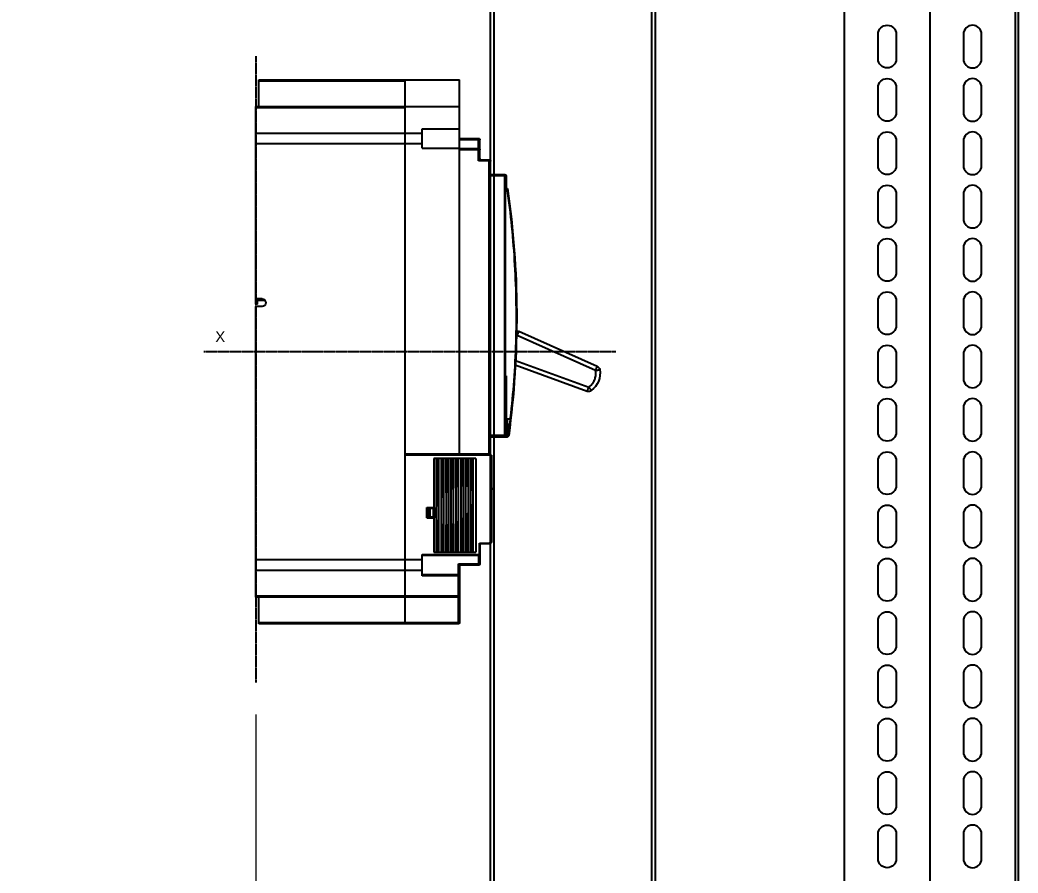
# Model space of a CAD drawing. Header units: millimetres. Extents: x 0 to 6126, y 0 to 4331.
# Drawn here: x 5657.8 to 6125.6, y 2986.6 to 3386.6 of the extents above; entities that cross this region are included whole.
import ezdxf
from ezdxf.enums import TextEntityAlignment as Align

# ---------------------------------------------------------------- set-up
doc = ezdxf.new("R2010")
doc.units = ezdxf.units.MM
doc.linetypes.add('AXES2', pattern=[1.125, 0.75, -0.125, 0.125, -0.125])
doc.layers.add('AXE', color=80, linetype='AXES2')
doc.styles.add('Tahoma (Input Text)', font='tahoma.ttf')
doc.dimstyles.new('CNC', dxfattribs={"dimtxt": 50, "dimasz": 5, "dimexe": 5, "dimexo": 15, "dimgap": 10, "dimtad": 1, "dimdec": 0, "dimtxsty": 'Standard', "dimblk": 'OPEN30', "dimcen": 10, "dimclrd": 5, "dimclre": 5, "dimclrt": 3, "dimazin": 3, "dimtfac": 1, "dimtdec": 0, "dimtmove": 0, "dimatfit": 3, "dimldrblk": 'ARCHTICK', "dimlwd": 9, "dimlwe": 9})

# ---------------------------------------------------------------- blocks, each defined once
blk = doc.blocks.new('khungtenAsean2')
at = {"color": 7}
blk.add_lwpolyline([(0, 0), (2970, 0), (2970, -2100), (0, -2100)], close=True, dxfattribs=at)
at = {"color": 1, "style": 'Tahoma (Input Text)', "flags": 8}
for tag, p in [('#01', (137.05, -2021.28)), ('#03', (506.57, -2019.3)), ('#05', (1106.63, -2021.28)), ('#07', (1834.68, -2021.28)), ('#09', (2146.72, -2021.28)), ('#02', (98.46, -2081.28)), ('#04', (486.11, -2081.28)), ('#06', (1065.33, -2081.28)), ('#08', (1817.45, -2081.28)), ('#10', (2146.72, -2081.28))]:
    blk.add_attdef(tag, p, '', height=25, dxfattribs=at)
blk.add_attdef('#11', text='', height=25, dxfattribs=at).set_placement((2914.99, -2067.35), align=Align.CENTER)
blk = doc.blocks.new('12342')
for p, q in [((34051.46, -100529.76), (34051.46, -100354.26)), ((34145.46, -100354.26), (34051.46, -100354.26)), ((34076.96, -100609.26), (34076.96, -100354.26)), ((34076.96, -100354.86), (34145.46, -100354.86)), ((34145.46, -100366.76), (34145.46, -100354.26)), ((34146.96, -100366.76), (34051.46, -100366.76)), ((34076.96, -100367.36), (34146.96, -100367.36)), ((34146.96, -100459.41), (34146.96, -100366.76)), ((34068.96, -100377.26), (34051.46, -100377.26)), ((34068.96, -100386.26), (34068.96, -100377.26)), ((34146.96, -100379.21), (34068.96, -100379.21)), ((34041.96, -100391.76), (34041.96, -100382.36)), ((34041.96, -100382.36), (34051.46, -100382.36)), ((34042.56, -100387.03), (34042.56, -100381.76)), ((34051.46, -100381.76), (34042.56, -100381.76)), ((34042.54, -100389.37), (34042.54, -100387.11)), ((34042.55, -100387.03), (34051.46, -100387.03)), ((34051.46, -100386.51), (34042.56, -100386.51)), ((34068.96, -100386.26), (34051.46, -100386.26)), ((34068.96, -100384.3), (34146.96, -100384.3)), ((34036.96, -100529.16), (34036.96, -100392.28)), ((34037.54, -100529.16), (34037.54, -100392.28)), ((34037.56, -100392.27), (34037.56, -100391.76)), ((34041.96, -100391.76), (34037.56, -100391.76)), ((34037.56, -100392.27), (34042.48, -100392.27)), ((34042.54, -100392.27), (34042.54, -100389.37)), ((34147.03, -100390.98), (34147.03, -100449.26)), ((34029.66, -100399.31), (34029.66, -100405.21)), ((34029.66, -100399.31), (34036.96, -100399.31)), ((34030.26, -100521.61), (34030.26, -100398.71)), ((34036.96, -100398.71), (34030.26, -100398.71)), ((34029.96, -100405.21), (34028.97, -100405.21)), ((34029.96, -100493.01), (34029.96, -100405.21)), ((34146.96, -100439.36), (34147.03, -100439.36)), ((34142.64, -100457.76), (34145.96, -100457.76)), ((34144.04, -100457.01), (34146.96, -100457.01)), ((34145.96, -100457.01), (34145.96, -100457.76)), ((34146.16, -100459.41), (34146.16, -100457.01)), ((34146.96, -100457.41), (34146.16, -100457.41)), ((34144.04, -100460.51), (34146.96, -100460.51)), ((34146.16, -100459.41), (34146.96, -100459.41)), ((34146.96, -100596.76), (34146.96, -100460.51)), ((33986.89, -100488.66), (34023.71, -100472.21)), ((34024.79, -100471.97), (34023.71, -100472.21)), ((34147.03, -100468.26), (34147.03, -100531.56)), ((33987.68, -100490.5), (34024.46, -100474.06)), ((34024.81, -100473.97), (34024.46, -100474.05)), ((34024.81, -100474.93), (34024.46, -100474.06)), ((34025.27, -100485.79), (33990.87, -100498.36)), ((34025.37, -100487.88), (33991.59, -100500.23)), ((34029.66, -100493.01), (34029.96, -100493.01)), ((34029.66, -100493.01), (34029.66, -100521.01)), ((34027.69, -100513.14), (34027.71, -100513.14)), ((34029.08, -100513.14), (34027.71, -100513.14)), ((34028.95, -100516.73), (34028.91, -100516.73)), ((34028.99, -100516.8), (34028.92, -100516.8)), ((34028.98, -100516.93), (34028.93, -100516.93)), ((34028.97, -100517.18), (34028.94, -100517.18)), ((34028.99, -100516.41), (34029.02, -100516.41)), ((34029.07, -100518.46), (34029.04, -100518.46)), ((34029.46, -100516.67), (34029.07, -100516.67)), ((34029.1, -100516.41), (34029.49, -100516.41)), ((34029.31, -100518.2), (34029.13, -100518.2)), ((34029.31, -100518.14), (34029.19, -100518.14)), ((34029.3, -100517.82), (34029.22, -100517.82)), ((34029.31, -100518.01), (34029.22, -100518.01)), ((34029.32, -100515.9), (34029.41, -100515.9)), ((34028.67, -100520.56), (34029.19, -100520.56)), ((34036.96, -100521.61), (34029.01, -100521.61)), ((34029.66, -100521.01), (34036.96, -100521.01)), ((34036.56, -100530.26), (34076.96, -100530.26)), ((34036.56, -100530.26), (34036.56, -100570.76)), ((34036.76, -100570.76), (34036.76, -100530.26)), ((34037.56, -100529.16), (34036.96, -100529.16)), ((34037.56, -100529.76), (34037.56, -100529.16)), ((34037.56, -100529.76), (34051.46, -100529.76)), ((34039.96, -100529.76), (34039.96, -100530.26)), ((34043.86, -100531.76), (34063.56, -100531.76)), ((34043.86, -100531.76), (34043.86, -100575.76)), ((34045.16, -100531.76), (34045.16, -100546.98)), ((34045.46, -100546.54), (34045.46, -100531.76)), ((34045.86, -100529.76), (34045.86, -100530.26)), ((34045.86, -100531.76), (34045.86, -100546.05)), ((34046.16, -100545.78), (34046.16, -100531.76)), ((34047.46, -100531.76), (34047.46, -100544.96)), ((34047.76, -100544.86), (34047.76, -100531.76)), ((34048.16, -100531.76), (34048.16, -100544.74)), ((34048.46, -100544.67), (34048.46, -100531.76)), ((34049.76, -100531.76), (34049.76, -100544.54)), ((34050.06, -100544.54), (34050.06, -100531.76)), ((34050.46, -100531.76), (34050.46, -100544.57)), ((34050.76, -100544.59), (34050.76, -100531.76)), ((34051.46, -100529.76), (34076.96, -100529.76)), ((34052.06, -100531.76), (34052.06, -100544.85)), ((34052.36, -100544.92), (34052.36, -100531.76)), ((34052.76, -100531.76), (34052.76, -100545.05)), ((34053.06, -100545.15), (34053.06, -100531.76)), ((34054.36, -100531.76), (34054.36, -100545.71)), ((34054.66, -100545.85), (34054.66, -100531.76)), ((34055.06, -100531.76), (34055.06, -100546.07)), ((34055.36, -100546.23), (34055.36, -100531.76)), ((34056.66, -100531.76), (34056.66, -100547.11)), ((34056.96, -100547.32), (34056.96, -100531.76)), ((34057.36, -100531.76), (34057.36, -100547.63)), ((34057.66, -100547.87), (34057.66, -100531.76)), ((34058.96, -100531.76), (34058.96, -100549.13)), ((34059.26, -100549.44), (34059.26, -100531.76)), ((34059.66, -100531.76), (34059.66, -100549.9)), ((34059.76, -100530.26), (34059.76, -100529.76)), ((34059.96, -100550.24), (34059.96, -100531.76)), ((34061.26, -100531.76), (34061.26, -100552.19)), ((34061.56, -100552.7), (34061.56, -100531.76)), ((34061.96, -100531.76), (34061.96, -100553.52)), ((34062.26, -100554.21), (34062.26, -100531.76)), ((34063.56, -100531.76), (34063.56, -100554.76)), ((34036.21, -100545.56), (34036.56, -100545.56)), ((34036.21, -100546.56), (34036.21, -100545.56)), ((34036.21, -100546.56), (34036.56, -100546.56)), ((34045.18, -100546.98), (34045.18, -100553.31)), ((34046.14, -100555.32), (34046.14, -100545.78)), ((34047.48, -100544.96), (34047.48, -100557.27)), ((34048.44, -100558.38), (34048.44, -100544.67)), ((34049.78, -100544.54), (34049.78, -100559.65)), ((34050.74, -100560.41), (34050.74, -100544.59)), ((34052.08, -100544.85), (34052.08, -100561.29)), ((34053.04, -100561.8), (34053.04, -100545.15)), ((34054.38, -100545.71), (34054.38, -100562.37)), ((34055.34, -100562.67), (34055.34, -100546.23)), ((34056.68, -100547.11), (34056.68, -100562.92)), ((34057.64, -100562.98), (34057.64, -100547.87)), ((34058.98, -100549.13), (34058.98, -100562.84)), ((34059.94, -100562.55), (34059.94, -100550.24)), ((34061.28, -100552.19), (34061.28, -100561.73)), ((34045.16, -100553.31), (34045.16, -100575.76)), ((34045.46, -100575.76), (34045.46, -100553.99)), ((34045.86, -100554.81), (34045.86, -100575.76)), ((34046.16, -100575.76), (34046.16, -100555.32)), ((34062.24, -100560.53), (34062.24, -100554.21)), ((34066.76, -100554.76), (34063.36, -100554.76)), ((34063.36, -100554.76), (34063.36, -100559.66)), ((34063.86, -100555.26), (34066.36, -100555.26)), ((34063.86, -100555.26), (34063.86, -100559.16)), ((34065.16, -100554.76), (34065.16, -100555.26)), ((34065.36, -100555.26), (34065.36, -100559.16)), ((34066.36, -100554.76), (34066.36, -100559.66)), ((34066.76, -100556.26), (34066.36, -100556.26)), ((34066.36, -100556.76), (34066.76, -100556.76)), ((34066.76, -100559.66), (34066.76, -100554.76)), ((34047.46, -100557.27), (34047.46, -100575.76)), ((34047.76, -100575.76), (34047.76, -100557.62)), ((34048.16, -100558.08), (34048.16, -100575.76)), ((34048.46, -100575.76), (34048.46, -100558.38)), ((34049.76, -100559.65), (34049.76, -100575.76)), ((34050.06, -100575.76), (34050.06, -100559.88)), ((34050.46, -100560.2), (34050.46, -100575.76)), ((34050.76, -100575.76), (34050.76, -100560.41)), ((34052.06, -100561.29), (34052.06, -100575.76)), ((34052.36, -100575.76), (34052.36, -100561.45)), ((34052.76, -100561.66), (34052.76, -100575.76)), ((34061.56, -100575.76), (34061.56, -100561.46)), ((34061.96, -100560.98), (34061.96, -100575.76)), ((34062.26, -100575.76), (34062.26, -100560.53)), ((34066.76, -100559.66), (34063.36, -100559.66)), ((34063.56, -100559.66), (34063.56, -100575.76)), ((34066.36, -100559.16), (34063.86, -100559.16)), ((34065.16, -100559.16), (34065.16, -100559.66)), ((34053.06, -100575.76), (34053.06, -100561.8)), ((34054.36, -100562.37), (34054.36, -100575.76)), ((34054.66, -100575.76), (34054.66, -100562.47)), ((34055.06, -100562.59), (34055.06, -100575.76)), ((34055.36, -100575.76), (34055.36, -100562.67)), ((34056.66, -100562.92), (34056.66, -100575.76)), ((34056.96, -100575.76), (34056.96, -100562.95)), ((34057.36, -100562.97), (34057.36, -100575.76)), ((34057.66, -100575.76), (34057.66, -100562.98)), ((34058.96, -100562.84), (34058.96, -100575.76)), ((34059.26, -100575.76), (34059.26, -100562.78)), ((34059.66, -100562.66), (34059.66, -100575.76)), ((34059.96, -100575.76), (34059.96, -100562.55)), ((34061.26, -100561.73), (34061.26, -100575.76)), ((34036.76, -100570.76), (34036.56, -100570.76)), ((34042.16, -100571.56), (34037.56, -100571.56)), ((34037.56, -100571.76), (34037.56, -100571.56)), ((34037.56, -100571.76), (34041.96, -100571.76)), ((34041.96, -100571.76), (34041.96, -100581.26)), ((34042.16, -100576.76), (34042.16, -100571.56)), ((34068.96, -100576.76), (34041.96, -100576.76)), ((34042.46, -100577.26), (34068.96, -100577.26)), ((34042.46, -100581.76), (34042.46, -100577.26)), ((34063.56, -100575.76), (34043.86, -100575.76)), ((34068.96, -100586.76), (34068.96, -100576.76)), ((34146.96, -100579.21), (34068.96, -100579.21)), ((34051.96, -100581.26), (34041.96, -100581.26)), ((34042.46, -100581.76), (34051.46, -100581.76)), ((34051.46, -100581.76), (34051.46, -100608.76)), ((34051.96, -100609.26), (34051.96, -100581.26)), ((34068.96, -100584.3), (34146.96, -100584.3)), ((34051.46, -100586.76), (34068.96, -100586.76)), ((34068.96, -100586.26), (34051.96, -100586.26)), ((34076.96, -100596.26), (34051.46, -100596.26)), ((34051.96, -100596.76), (34146.96, -100596.76)), ((34146.96, -100596.16), (34076.96, -100596.16)), ((34145.46, -100609.26), (34145.46, -100596.76)), ((34076.96, -100608.76), (34051.46, -100608.76)), ((34051.96, -100609.26), (34145.46, -100609.26)), ((34145.46, -100608.66), (34076.96, -100608.66))]:
    blk.add_line(p, q)
for centre, radius, start, end in [((34042.56, -100382.35), 0.596, 90, 180.1967), ((34042.56, -100387.1), 0.596, 90, 180.1992), ((34037.56, -100392.36), 0.6, 90, 174.3953), ((34037.56, -100392.35), 0.596, 90, 179.7855), ((34041.36, -100391.16), 0.6, 300.0006, 0.0078), ((34030.26, -100399.31), 0.6, 90, 180), ((34443.66, -100465.14), 419, 171.7767, 187.6738), ((34144.04, -100458.76), 1.75, 90, 270), ((33995.59, -100491.87), 10, 170.036, 234.1122), ((33987.71, -100490.48), 2, 114.0741, 170.036), ((33990.9, -100498.35), 2, 234.1122, 290.0741), ((34036.4, -100517.26), 7.5, 153.9974, 173.5492), ((34036.4, -100517.26), 7.5, 175.4943, 206.0026), ((34036.4, -100517.26), 7.5, 173.5492, 175.9979), ((34036.4, -100517.26), 7.46, 179.4115, 189.2602), ((34036.4, -100517.26), 7.46, 173.5126, 176.4667), ((34036.4, -100517.26), 7.42, 173.4828, 189.3029), ((34036.4, -100517.26), 7.35, 173.4157, 175.4161), ((34036.4, -100517.26), 7.32, 187.4099, 189.4289), ((34036.4, -100517.26), 7.2, 175.3223, 184.4739), ((34036.4, -100517.26), 7.2, 169.1684, 173.2805), ((34036.4, -100517.26), 7.12, 175.2667, 185.5588), ((34036.4, -100517.26), 7.12, 169.0386, 173.2006), ((34036.4, -100517.26), 7.04, 173.1277, 175.2162), ((34036.4, -100517.26), 6.96, 173.0446, 175.1585), ((34029.01, -100521.01), 0.6, 187.6738, 270), ((34030.26, -100521.01), 0.6, 180, 270), ((34037.56, -100570.76), 1, 180, 270), ((34037.56, -100570.76), 0.8, 179.9998, 270.0002), ((34042.46, -100576.76), 0.5, 180, 270), ((34042.46, -100581.26), 0.5, 180, 270), ((34051.96, -100586.76), 0.5, 90, 180), ((34051.96, -100596.26), 0.5, 180, 270), ((34051.96, -100608.76), 0.5, 180, 270)]:
    blk.add_arc(centre, radius, start, end)
for points, knots in [([(34042.32, -100387.11), (34042.25, -100387.11), (34042.12, -100387.11), (34042.07, -100387.1), (34041.95, -100387.11), (34041.96, -100387.11)], [0, 0, 0, 0, 0.1886, 0.313405, 0.3555323, 0.3555323, 0.3555323, 0.3555323]), ([(34042.54, -100387.11), (34042.54, -100387.1), (34042.54, -100387.08), (34042.54, -100387.06), (34042.54, -100387.04), (34042.55, -100387.03)], [0, 0, 0, 0, 0.02513851, 0.04935897, 0.07467613, 0.07467613, 0.07467613, 0.07467613]), ([(34036.96, -100392.33), (34036.96, -100392.34), (34036.96, -100392.36), (34036.99, -100392.36), (34037.02, -100392.36), (34037.06, -100392.36), (34037.08, -100392.36), (34037.1, -100392.36)], [0, 0, 0, 0, 0.027533, 0.0480966, 0.0868894, 0.1175039, 0.1589823, 0.1589823, 0.1589823, 0.1589823]), ([(34037.1, -100392.36), (34037.11, -100392.36), (34037.16, -100392.36), (34037.22, -100392.33), (34037.28, -100392.32), (34037.31, -100392.31)], [0, 0, 0, 0, 0.0541075, 0.1266922, 0.2164885, 0.2164885, 0.2164885, 0.2164885]), ([(34037.31, -100392.31), (34037.34, -100392.31), (34037.42, -100392.29), (34037.5, -100392.28), (34037.54, -100392.28)], [0, 0, 0, 0, 0.1068586, 0.2333853, 0.2333853, 0.2333853, 0.2333853]), ([(34041.96, -100391.76), (34041.95, -100391.76), (34042.01, -100391.8), (34042.03, -100391.84), (34042.07, -100391.87), (34042.09, -100391.89)], [0, 0, 0, 0, 0.043957, 0.102642, 0.1906913, 0.1906913, 0.1906913, 0.1906913]), ([(34042.09, -100391.89), (34042.12, -100391.92), (34042.17, -100391.98), (34042.26, -100392.06), (34042.34, -100392.14), (34042.41, -100392.21), (34042.46, -100392.25), (34042.48, -100392.27)], [0, 0, 0, 0, 0.1119273, 0.2309691, 0.3469686, 0.4532435, 0.5436203, 0.5436203, 0.5436203, 0.5436203]), ([(34042.48, -100392.27), (34042.49, -100392.27), (34042.5, -100392.27), (34042.52, -100392.27), (34042.53, -100392.27), (34042.54, -100392.27)], [0, 0, 0, 0, 0.01881824, 0.03768448, 0.05666602, 0.05666602, 0.05666602, 0.05666602]), ([(34029.26, -100405.24), (34028.4, -100411.17), (34026.94, -100423.1), (34025.52, -100441.1), (34024.87, -100459.18), (34025.01, -100477.26), (34025.91, -100495.13), (34027.01, -100506.95), (34027.67, -100512.76)], [0, 0, 0, 0, 17.967202, 36.05102, 54.147182, 72.235105, 90.256458, 107.818102, 107.818102, 107.818102, 107.818102]), ([(34023.76, -100472.25), (34023.78, -100472.29), (34023.84, -100472.4), (34023.93, -100472.62), (34024.05, -100472.9), (34024.18, -100473.25), (34024.32, -100473.64), (34024.41, -100473.91), (34024.46, -100474.05)], [0, 0, 0, 0, 0.150057, 0.385549, 0.699805, 1.072385, 1.491602, 1.933125, 1.933125, 1.933125, 1.933125]), ([(34024.46, -100474.05), (34024.46, -100474.05), (34024.46, -100474.05), (34024.46, -100474.06), (34024.46, -100474.06)], [0, 0, 0, 0, 0.0100938, 0.01511415, 0.01511415, 0.01511415, 0.01511415]), ([(33987.68, -100490.5), (33987.53, -100490.47), (33987.25, -100490.42), (33986.85, -100490.35), (33986.49, -100490.28), (33986.19, -100490.22), (33985.96, -100490.19), (33985.84, -100490.15), (33985.79, -100490.15)], [0, 0, 0, 0, 0.440235, 0.857353, 1.230836, 1.542251, 1.776306, 1.921434, 1.921434, 1.921434, 1.921434]), ([(33987.68, -100490.5), (33987.61, -100490.34), (33987.47, -100490.03), (33987.28, -100489.6), (33987.13, -100489.24), (33986.98, -100488.93), (33986.96, -100488.78), (33986.87, -100488.67), (33986.89, -100488.66)], [0, 0, 0, 0, 0.517402, 0.999499, 1.413477, 1.731169, 1.930996, 1.999688, 1.999688, 1.999688, 1.999688]), ([(33990.87, -100498.36), (33990.6, -100498.17), (33990.09, -100497.75), (33989.4, -100497.02), (33988.81, -100496.22), (33988.33, -100495.35), (33987.95, -100494.43), (33987.69, -100493.46), (33987.56, -100492.48), (33987.55, -100491.48), (33987.62, -100490.82), (33987.68, -100490.5)], [0, 0, 0, 0, 0.99354, 1.987045, 2.980497, 3.973832, 4.967131, 5.960455, 6.953883, 7.947441, 8.940984, 8.940984, 8.940984, 8.940984]), ([(33990.87, -100498.36), (33990.78, -100498.48), (33990.61, -100498.71), (33990.38, -100499.05), (33990.16, -100499.34), (33989.99, -100499.6), (33989.84, -100499.78), (33989.79, -100499.89), (33989.75, -100499.93)], [0, 0, 0, 0, 0.440143, 0.857175, 1.230575, 1.541973, 1.776051, 1.921306, 1.921306, 1.921306, 1.921306]), ([(33991.59, -100500.23), (33991.56, -100500.23), (33991.55, -100500.09), (33991.46, -100499.97), (33991.35, -100499.65), (33991.21, -100499.28), (33991.04, -100498.84), (33990.93, -100498.52), (33990.87, -100498.36)], [0, 0, 0, 0, 0.068691, 0.268519, 0.58621, 1.000189, 1.482286, 1.999688, 1.999688, 1.999688, 1.999688]), ([(34027.69, -100513.14), (34027.7, -100513.26), (34027.74, -100513.57), (34027.81, -100514.12), (34027.9, -100514.85), (34028.02, -100515.74), (34028.15, -100516.73), (34028.28, -100517.75), (34028.42, -100518.76), (34028.55, -100519.69), (34028.63, -100520.28), (34028.67, -100520.56)], [0, 0, 0, 0, 0.361703, 0.924949, 1.666912, 2.5819, 3.609183, 4.655781, 5.678936, 6.650561, 7.480917, 7.480917, 7.480917, 7.480917]), ([(34029.66, -100513.71), (34029.66, -100513.63), (34029.63, -100513.49), (34029.5, -100513.3), (34029.31, -100513.17), (34029.16, -100513.14), (34029.08, -100513.14)], [0, 0, 0, 0, 0.2198707, 0.4427764, 0.6680273, 0.8913605, 0.8913605, 0.8913605, 0.8913605]), ([(34029.12, -100513.48), (34029.12, -100513.54), (34029.13, -100513.68), (34029.13, -100513.9), (34029.13, -100514.15), (34029.14, -100514.41), (34029.14, -100514.69), (34029.14, -100514.99), (34029.15, -100515.22), (34029.15, -100515.34), (34029.15, -100515.36)], [0, 0, 0, 0, 0.19681, 0.41756, 0.660775, 0.924829, 1.20796, 1.508274, 1.823764, 1.876959, 1.876959, 1.876959, 1.876959]), ([(34028.92, -100516.8), (34028.92, -100516.79), (34028.92, -100516.78), (34028.91, -100516.76), (34028.91, -100516.74), (34028.91, -100516.73)], [0, 0, 0, 0, 0.02162466, 0.04303482, 0.06434021, 0.06434021, 0.06434021, 0.06434021]), ([(34028.93, -100516.93), (34028.93, -100516.91), (34028.93, -100516.88), (34028.92, -100516.84), (34028.92, -100516.81), (34028.92, -100516.8)], [0, 0, 0, 0, 0.0428534, 0.0855054, 0.1279674, 0.1279674, 0.1279674, 0.1279674]), ([(34028.94, -100517.18), (34028.94, -100517.15), (34028.93, -100517.1), (34028.93, -100517.01), (34028.93, -100516.95), (34028.93, -100516.93)], [0, 0, 0, 0, 0.0850677, 0.1702322, 0.2554868, 0.2554868, 0.2554868, 0.2554868]), ([(34028.94, -100516.41), (34028.94, -100516.42), (34028.94, -100516.44), (34028.94, -100516.46), (34028.94, -100516.47), (34028.94, -100516.48)], [0, 0, 0, 0, 0.02130726, 0.04259165, 0.06390901, 0.06390901, 0.06390901, 0.06390901]), ([(34028.94, -100516.48), (34028.94, -100516.49), (34028.95, -100516.5), (34028.95, -100516.52), (34028.95, -100516.54), (34028.95, -100516.54)], [0, 0, 0, 0, 0.0213248, 0.04263176, 0.06392809, 0.06392809, 0.06392809, 0.06392809]), ([(34028.95, -100516.54), (34028.95, -100516.56), (34028.95, -100516.59), (34028.95, -100516.63), (34028.95, -100516.66), (34028.95, -100516.67)], [0, 0, 0, 0, 0.0426089, 0.0851702, 0.1276869, 0.1276869, 0.1276869, 0.1276869]), ([(34028.95, -100516.67), (34028.95, -100516.68), (34028.95, -100516.71), (34028.95, -100516.76), (34028.95, -100516.78), (34028.95, -100516.8)], [0, 0, 0, 0, 0.0426036, 0.0851582, 0.1276839, 0.1276839, 0.1276839, 0.1276839]), ([(34029.13, -100518.2), (34029.14, -100518.2), (34029.15, -100518.18), (34029.17, -100518.16), (34029.18, -100518.15), (34029.19, -100518.14)], [0, 0, 0, 0, 0.02722805, 0.05577616, 0.08571698, 0.08571698, 0.08571698, 0.08571698]), ([(34029.24, -100518.39), (34029.23, -100518.4), (34029.21, -100518.41), (34029.19, -100518.44), (34029.18, -100518.45), (34029.17, -100518.46)], [0, 0, 0, 0, 0.03334489, 0.06480067, 0.09447753, 0.09447753, 0.09447753, 0.09447753]), ([(34029.18, -100519.27), (34029.18, -100519.33), (34029.18, -100519.49), (34029.19, -100519.75), (34029.19, -100520.03), (34029.19, -100520.3), (34029.19, -100520.47), (34029.19, -100520.56)], [0, 0, 0, 0, 0.177378, 0.481827, 0.769599, 1.038781, 1.287566, 1.287566, 1.287566, 1.287566]), ([(34029.19, -100518.14), (34029.19, -100518.12), (34029.2, -100518.1), (34029.21, -100518.05), (34029.21, -100518.02), (34029.22, -100518.01)], [0, 0, 0, 0, 0.0434492, 0.087143, 0.131088, 0.131088, 0.131088, 0.131088]), ([(34029.22, -100518.01), (34029.22, -100517.99), (34029.22, -100517.95), (34029.22, -100517.88), (34029.22, -100517.84), (34029.22, -100517.82)], [0, 0, 0, 0, 0.0638223, 0.1276574, 0.1915052, 0.1915052, 0.1915052, 0.1915052]), ([(34029.27, -100518.33), (34029.27, -100518.34), (34029.26, -100518.35), (34029.25, -100518.37), (34029.24, -100518.39), (34029.24, -100518.39)], [0, 0, 0, 0, 0.02479934, 0.04921395, 0.07325415, 0.07325415, 0.07325415, 0.07325415]), ([(34029.31, -100518.2), (34029.3, -100518.22), (34029.3, -100518.24), (34029.28, -100518.29), (34029.28, -100518.32), (34029.27, -100518.33)], [0, 0, 0, 0, 0.0440459, 0.0878845, 0.1315224, 0.1315224, 0.1315224, 0.1315224]), ([(34029.31, -100517.95), (34029.31, -100517.98), (34029.31, -100518.03), (34029.31, -100518.12), (34029.31, -100518.17), (34029.31, -100518.2)], [0, 0, 0, 0, 0.0850993, 0.1702335, 0.2554035, 0.2554035, 0.2554035, 0.2554035]), ([(34028.38, -100520.82), (34028.37, -100520.78), (34028.4, -100520.68), (34028.52, -100520.59), (34028.62, -100520.56), (34028.67, -100520.56)], [0, 0, 0, 0, 0.1268219, 0.2744158, 0.4381677, 0.4381677, 0.4381677, 0.4381677]), ([(34028.41, -100521.09), (34028.41, -100521.1), (34028.49, -100521.1), (34028.53, -100521.1), (34028.56, -100521.1)], [0, 0, 0, 0, 0.0439117, 0.152473, 0.152473, 0.152473, 0.152473]), ([(34028.67, -100520.56), (34028.68, -100520.6), (34028.68, -100520.71), (34028.7, -100520.89), (34028.71, -100521.02), (34028.71, -100521.09)], [0, 0, 0, 0, 0.1401325, 0.3225573, 0.5313153, 0.5313153, 0.5313153, 0.5313153]), ([(34028.71, -100521.09), (34028.71, -100521.15), (34028.73, -100521.28), (34028.79, -100521.44), (34028.88, -100521.57), (34028.97, -100521.61), (34029.01, -100521.61)], [0, 0, 0, 0, 0.1959796, 0.3744301, 0.5233016, 0.6423015, 0.6423015, 0.6423015, 0.6423015]), ([(34029.52, -100520.45), (34029.48, -100520.49), (34029.37, -100520.54), (34029.25, -100520.56), (34029.19, -100520.56)], [0, 0, 0, 0, 0.1698568, 0.3509518, 0.3509518, 0.3509518, 0.3509518]), ([(34029.19, -100520.56), (34029.19, -100520.57), (34029.19, -100520.61), (34029.19, -100520.67), (34029.19, -100520.73), (34029.2, -100520.8), (34029.2, -100520.86), (34029.2, -100520.94), (34029.2, -100520.98), (34029.2, -100521.01)], [0, 0, 0, 0, 0.0511598, 0.1081841, 0.1702483, 0.2364539, 0.3058314, 0.3773778, 0.4500346, 0.4500346, 0.4500346, 0.4500346]), ([(34029.52, -100521.01), (34029.48, -100521), (34029.37, -100521.01), (34029.26, -100521.01), (34029.2, -100521.01)], [0, 0, 0, 0, 0.1499819, 0.3268978, 0.3268978, 0.3268978, 0.3268978]), ([(34029.21, -100521.11), (34029.23, -100521.15), (34029.27, -100521.23), (34029.36, -100521.33), (34029.48, -100521.42), (34029.58, -100521.47), (34029.63, -100521.49)], [0, 0, 0, 0, 0.119412, 0.2551873, 0.4083341, 0.580035, 0.580035, 0.580035, 0.580035]), ([(34029.66, -100521.01), (34029.66, -100521), (34029.59, -100521.02), (34029.56, -100521.01), (34029.52, -100521.01)], [0, 0, 0, 0, 0.0351994, 0.1354148, 0.1354148, 0.1354148, 0.1354148]), ([(34029.81, -100521.55), (34029.88, -100521.57), (34030.03, -100521.6), (34030.18, -100521.61), (34030.26, -100521.61)], [0, 0, 0, 0, 0.2133769, 0.4510135, 0.4510135, 0.4510135, 0.4510135]), ([(34042.16, -100571.56), (34042.13, -100571.58), (34042.09, -100571.63), (34042.02, -100571.7), (34041.98, -100571.74), (34041.96, -100571.76)], [0, 0, 0, 0, 0.1075963, 0.197327, 0.2828428, 0.2828428, 0.2828428, 0.2828428]), ([(34042.46, -100577.26), (34042.42, -100577.26), (34042.34, -100577.23), (34042.24, -100577.12), (34042.17, -100576.95), (34042.16, -100576.82), (34042.16, -100576.76)], [0, 0, 0, 0, 0.1102743, 0.2570183, 0.432644, 0.6342007, 0.6342007, 0.6342007, 0.6342007]), ([(34051.96, -100581.26), (34051.89, -100581.32), (34051.78, -100581.44), (34051.62, -100581.6), (34051.52, -100581.7), (34051.47, -100581.74), (34051.46, -100581.76)], [0, 0, 0, 0, 0.2770614, 0.5031084, 0.6527269, 0.7071068, 0.7071068, 0.7071068, 0.7071068])]:
    blk.add_open_spline(points, degree=3, knots=knots)
for points in [[(34042.54, -100387.11), (34042.46, -100387.11), (34042.39, -100387.11), (34042.32, -100387.11)], [(34036.96, -100392.3), (34036.96, -100392.31), (34036.96, -100392.32), (34036.96, -100392.33)], [(34037.54, -100392.28), (34037.54, -100392.28), (34037.55, -100392.28), (34037.56, -100392.27)], [(34029.26, -100405.21), (34029.26, -100405.22), (34029.26, -100405.23), (34029.26, -100405.24)], [(34023.71, -100472.21), (34023.73, -100472.2), (34023.75, -100472.23), (34023.76, -100472.25)], [(33985.79, -100490.15), (33985.77, -100490.15), (33985.74, -100490.15), (33985.74, -100490.14)], [(33989.75, -100499.93), (33989.74, -100499.94), (33989.71, -100499.96), (33989.73, -100499.97)], [(34027.42, -100512.94), (34027.4, -100512.89), (34027.38, -100512.84), (34027.38, -100512.79)], [(34027.52, -100513.07), (34027.48, -100513.04), (34027.45, -100512.99), (34027.42, -100512.94)], [(34027.69, -100513.14), (34027.63, -100513.14), (34027.57, -100513.11), (34027.52, -100513.07)], [(34027.67, -100512.76), (34027.68, -100512.89), (34027.7, -100513.02), (34027.71, -100513.14)], [(34029.12, -100513.31), (34029.12, -100513.36), (34029.12, -100513.42), (34029.12, -100513.48)], [(34028.56, -100521.1), (34028.61, -100521.1), (34028.66, -100521.09), (34028.71, -100521.09)], [(34029.2, -100521.01), (34029.2, -100521.04), (34029.2, -100521.08), (34029.21, -100521.11)], [(34029.59, -100520.38), (34029.57, -100520.41), (34029.55, -100520.43), (34029.52, -100520.45)], [(34029.63, -100521.49), (34029.69, -100521.51), (34029.75, -100521.53), (34029.81, -100521.55)], [(34045.18, -100546.98), (34045.26, -100546.83), (34045.36, -100546.68), (34045.46, -100546.54)], [(34045.46, -100546.54), (34045.58, -100546.37), (34045.72, -100546.2), (34045.86, -100546.05)], [(34045.86, -100546.05), (34045.95, -100545.96), (34046.04, -100545.87), (34046.14, -100545.78)], [(34047.48, -100544.96), (34047.57, -100544.93), (34047.66, -100544.89), (34047.76, -100544.86)], [(34047.76, -100544.86), (34047.89, -100544.81), (34048.03, -100544.77), (34048.16, -100544.74)], [(34048.16, -100544.74), (34048.25, -100544.71), (34048.35, -100544.69), (34048.44, -100544.67)], [(34049.78, -100544.54), (34049.87, -100544.54), (34049.97, -100544.54), (34050.06, -100544.54)], [(34050.06, -100544.54), (34050.19, -100544.55), (34050.33, -100544.55), (34050.46, -100544.57)], [(34050.46, -100544.57), (34050.55, -100544.57), (34050.65, -100544.58), (34050.74, -100544.59)], [(34052.08, -100544.85), (34052.17, -100544.87), (34052.27, -100544.9), (34052.36, -100544.92)], [(34052.36, -100544.92), (34052.49, -100544.96), (34052.63, -100545), (34052.76, -100545.05)], [(34052.76, -100545.05), (34052.85, -100545.08), (34052.95, -100545.11), (34053.04, -100545.15)], [(34054.38, -100545.71), (34054.47, -100545.76), (34054.57, -100545.8), (34054.66, -100545.85)], [(34054.66, -100545.85), (34054.79, -100545.92), (34054.93, -100545.99), (34055.06, -100546.07)], [(34055.06, -100546.07), (34055.16, -100546.12), (34055.25, -100546.17), (34055.34, -100546.23)], [(34056.68, -100547.11), (34056.77, -100547.18), (34056.87, -100547.25), (34056.96, -100547.32)], [(34056.96, -100547.32), (34057.1, -100547.42), (34057.23, -100547.53), (34057.36, -100547.63)], [(34057.36, -100547.63), (34057.46, -100547.71), (34057.55, -100547.79), (34057.64, -100547.87)], [(34058.98, -100549.13), (34059.07, -100549.23), (34059.17, -100549.34), (34059.26, -100549.44)], [(34059.26, -100549.44), (34059.4, -100549.59), (34059.53, -100549.74), (34059.66, -100549.9)], [(34059.66, -100549.9), (34059.76, -100550.01), (34059.85, -100550.13), (34059.94, -100550.24)], [(34061.28, -100552.19), (34061.37, -100552.36), (34061.47, -100552.53), (34061.56, -100552.7)], [(34045.46, -100553.99), (34045.36, -100553.77), (34045.26, -100553.54), (34045.18, -100553.31)], [(34045.86, -100554.81), (34045.72, -100554.54), (34045.58, -100554.27), (34045.46, -100553.99)], [(34046.14, -100555.32), (34046.05, -100555.16), (34045.95, -100554.98), (34045.86, -100554.81)], [(34061.56, -100552.7), (34061.7, -100552.97), (34061.84, -100553.25), (34061.96, -100553.52)], [(34061.96, -100553.52), (34062.06, -100553.75), (34062.16, -100553.98), (34062.24, -100554.21)], [(34047.76, -100557.62), (34047.66, -100557.5), (34047.57, -100557.39), (34047.48, -100557.27)], [(34048.16, -100558.08), (34048.02, -100557.93), (34047.89, -100557.77), (34047.76, -100557.62)], [(34048.44, -100558.38), (34048.35, -100558.28), (34048.25, -100558.18), (34048.16, -100558.08)], [(34050.06, -100559.88), (34049.97, -100559.8), (34049.87, -100559.73), (34049.78, -100559.65)], [(34050.46, -100560.2), (34050.33, -100560.09), (34050.19, -100559.99), (34050.06, -100559.88)], [(34050.74, -100560.41), (34050.65, -100560.34), (34050.55, -100560.27), (34050.46, -100560.2)], [(34052.36, -100561.45), (34052.27, -100561.39), (34052.17, -100561.34), (34052.08, -100561.29)], [(34052.76, -100561.66), (34052.63, -100561.59), (34052.49, -100561.52), (34052.36, -100561.45)], [(34053.04, -100561.8), (34052.95, -100561.76), (34052.85, -100561.71), (34052.76, -100561.66)], [(34061.56, -100561.46), (34061.47, -100561.56), (34061.38, -100561.65), (34061.28, -100561.73)], [(34061.96, -100560.98), (34061.84, -100561.15), (34061.7, -100561.31), (34061.56, -100561.46)], [(34062.24, -100560.53), (34062.16, -100560.69), (34062.06, -100560.84), (34061.96, -100560.98)], [(34054.66, -100562.47), (34054.57, -100562.44), (34054.47, -100562.4), (34054.38, -100562.37)], [(34055.06, -100562.59), (34054.93, -100562.55), (34054.79, -100562.51), (34054.66, -100562.47)], [(34055.34, -100562.67), (34055.25, -100562.64), (34055.15, -100562.62), (34055.06, -100562.59)], [(34056.96, -100562.95), (34056.87, -100562.94), (34056.77, -100562.93), (34056.68, -100562.92)], [(34057.36, -100562.97), (34057.23, -100562.97), (34057.09, -100562.96), (34056.96, -100562.95)], [(34057.64, -100562.98), (34057.55, -100562.98), (34057.45, -100562.98), (34057.36, -100562.97)], [(34059.26, -100562.78), (34059.17, -100562.8), (34059.07, -100562.82), (34058.98, -100562.84)], [(34059.66, -100562.66), (34059.53, -100562.7), (34059.39, -100562.74), (34059.26, -100562.78)], [(34059.94, -100562.55), (34059.85, -100562.59), (34059.76, -100562.62), (34059.66, -100562.66)]]:
    blk.add_open_spline(points, degree=3)
at = {"layer": 'AXE'}
for p, q in [((34146.96, -100343.11), (34146.96, -100636.85)), ((33978.18, -100481.76), (34171.28, -100481.76))]:
    blk.add_line(p, q, dxfattribs=at)
at = {"layer": 'AXE', "insert": (34165.94, -100472.21), "char_height": 5, "width": 5, "attachment_point": 3}
blk.add_mtext('{\\fArial|b0|i0|c0|p34;X}', dxfattribs=at)
blk = doc.blocks.new('*D19')
at = {"color": 5, "lineweight": 9, "ltscale": 3, "transparency": 16777216}
for p, q in [((5768.35, 3060.94), (5768.35, 2615.72)), ((5792.05, 2918.65), (5792.05, 2615.72)), ((5763.35, 2620.72), (5666.08, 2620.72)), ((5792.05, 2620.72), (5768.35, 2620.72)), ((5797.05, 2620.72), (5802.05, 2620.72))]:
    blk.add_line(p, q, dxfattribs=at)
at = {"color": 0, "linetype": 'ByBlock', "lineweight": -2}
for p, q in [((5763.35, 2622.06), (5768.35, 2620.72)), ((5768.35, 2620.72), (5763.35, 2619.38)), ((5768.35, 2620.72), (5763.35, 2620.72)), ((5792.05, 2620.72), (5797.05, 2622.06)), ((5797.05, 2619.38), (5792.05, 2620.72)), ((5792.05, 2620.72), (5797.05, 2620.72))]:
    blk.add_line(p, q, dxfattribs=at)
at = {"layer": 'Defpoints', "color": 0, "ltscale": 3, "transparency": 16777216}
for p in [(5768.35, 3075.94), (5792.05, 2933.65), (5768.35, 2620.72)]:
    blk.add_point(p, dxfattribs=at)
at = {"color": 3, "ltscale": 3, "transparency": 16777216, "insert": (5712.22, 2655.82), "char_height": 50, "attachment_point": 5}
blk.add_mtext('24', dxfattribs=at)
blk = doc.blocks.new('_ArchTick')
at = {"color": 0, "const_width": 0.15}
blk.add_lwpolyline([(-0.5, -0.5), (0.5, 0.5)], dxfattribs=at)
blk = doc.blocks.new('_Open30')
at = {"color": 0, "linetype": 'ByBlock', "lineweight": -2}
for p, q in [((-1, 0.268), (0, 0)), ((0, 0), (-1, -0.268)), ((0, 0), (-1, 0))]:
    blk.add_line(p, q, dxfattribs=at)

msp = doc.modelspace()

# ---------------------------------------------------------------- linework, layer by layer
at = {"color": 7}
msp.add_line((6084.29, 3864.56), (6084.29, 2533.36), dxfattribs=at)
for points in [[(5933.05, 2513.96), (5933.05, 2501.96), (5954.05, 2501.96), (5954.05, 3958.46), (5933.05, 3958.46), (5933.05, 3946.46), (5931.55, 3946.46), (5931.55, 3959.96), (5955.55, 3959.96), (5955.55, 2500.46), (5931.55, 2500.46), (5931.55, 2513.96)], [(6044.29, 3864.56), (6124.29, 3864.56), (6124.29, 2533.36), (6044.29, 2533.36)]]:
    msp.add_lwpolyline(points, close=True, dxfattribs=at)
at = {"color": 6, "ltscale": 0.5}
msp.add_lwpolyline([(5860.85, 3892.46), (5860.85, 3903.96), (5879.85, 3903.96), (5879.85, 2557.96), (5860.85, 2557.96), (5860.85, 2569.46), (5862.35, 2569.46), (5862.35, 2559.46), (5878.35, 2559.46), (5878.35, 3902.46), (5862.35, 3902.46), (5862.35, 3892.46)], close=True, dxfattribs=at)
at = {"color": 2, "ltscale": 0.5}
for points in [[(6068.54, 3379.86), (6068.54, 3368.36, -1), (6060.04, 3368.36), (6060.04, 3379.86, -1)], [(6100.04, 3379.86), (6100.04, 3368.36, 1), (6108.54, 3368.36), (6108.54, 3379.86, 1)], [(6068.54, 3354.86), (6068.54, 3343.36, -1), (6060.04, 3343.36), (6060.04, 3354.86, -1)], [(6100.04, 3354.86), (6100.04, 3343.36, 1), (6108.54, 3343.36), (6108.54, 3354.86, 1)], [(6068.54, 3329.86), (6068.54, 3318.36, -1), (6060.04, 3318.36), (6060.04, 3329.86, -1)], [(6100.04, 3329.86), (6100.04, 3318.36, 1), (6108.54, 3318.36), (6108.54, 3329.86, 1)], [(6068.54, 3304.86), (6068.54, 3293.36, -1), (6060.04, 3293.36), (6060.04, 3304.86, -1)], [(6100.04, 3304.86), (6100.04, 3293.36, 1), (6108.54, 3293.36), (6108.54, 3304.86, 1)], [(6068.54, 3279.86), (6068.54, 3268.36, -1), (6060.04, 3268.36), (6060.04, 3279.86, -1)], [(6100.04, 3279.86), (6100.04, 3268.36, 1), (6108.54, 3268.36), (6108.54, 3279.86, 1)], [(6068.54, 3254.86), (6068.54, 3243.36, -1), (6060.04, 3243.36), (6060.04, 3254.86, -1)], [(6100.04, 3254.86), (6100.04, 3243.36, 1), (6108.54, 3243.36), (6108.54, 3254.86, 1)], [(6068.54, 3229.86), (6068.54, 3218.36, -1), (6060.04, 3218.36), (6060.04, 3229.86, -1)], [(6100.04, 3229.86), (6100.04, 3218.36, 1), (6108.54, 3218.36), (6108.54, 3229.86, 1)], [(6068.54, 3204.86), (6068.54, 3193.36, -1), (6060.04, 3193.36), (6060.04, 3204.86, -1)], [(6100.04, 3204.86), (6100.04, 3193.36, 1), (6108.54, 3193.36), (6108.54, 3204.86, 1)], [(6068.54, 3179.86), (6068.54, 3168.36, -1), (6060.04, 3168.36), (6060.04, 3179.86, -1)], [(6100.04, 3179.86), (6100.04, 3168.36, 1), (6108.54, 3168.36), (6108.54, 3179.86, 1)], [(6068.54, 3154.86), (6068.54, 3143.36, -1), (6060.04, 3143.36), (6060.04, 3154.86, -1)], [(6100.04, 3154.86), (6100.04, 3143.36, 1), (6108.54, 3143.36), (6108.54, 3154.86, 1)], [(6068.54, 3129.86), (6068.54, 3118.36, -1), (6060.04, 3118.36), (6060.04, 3129.86, -1)], [(6100.04, 3129.86), (6100.04, 3118.36, 1), (6108.54, 3118.36), (6108.54, 3129.86, 1)], [(6068.54, 3104.86), (6068.54, 3093.36, -1), (6060.04, 3093.36), (6060.04, 3104.86, -1)], [(6100.04, 3104.86), (6100.04, 3093.36, 1), (6108.54, 3093.36), (6108.54, 3104.86, 1)], [(6068.54, 3079.86), (6068.54, 3068.36, -1), (6060.04, 3068.36), (6060.04, 3079.86, -1)], [(6100.04, 3079.86), (6100.04, 3068.36, 1), (6108.54, 3068.36), (6108.54, 3079.86, 1)], [(6068.54, 3054.86), (6068.54, 3043.36, -1), (6060.04, 3043.36), (6060.04, 3054.86, -1)], [(6100.04, 3054.86), (6100.04, 3043.36, 1), (6108.54, 3043.36), (6108.54, 3054.86, 1)], [(6068.54, 3029.86), (6068.54, 3018.36, -1), (6060.04, 3018.36), (6060.04, 3029.86, -1)], [(6100.04, 3029.86), (6100.04, 3018.36, 1), (6108.54, 3018.36), (6108.54, 3029.86, 1)], [(6068.54, 3004.86), (6068.54, 2993.36, -1), (6060.04, 2993.36), (6060.04, 3004.86, -1)], [(6100.04, 3004.86), (6100.04, 2993.36, 1), (6108.54, 2993.36), (6108.54, 3004.86, 1)]]:
    msp.add_lwpolyline(points, format="xyb", close=True, dxfattribs=at)

# ---------------------------------------------------------------- block references
at = {"color": 7, "xscale": 2.0625, "yscale": 2.0625, "zscale": 2.0625}
msp.add_blockref('khungtenAsean2', (0, 4331.25), dxfattribs=at)
at = {"xscale": -1}
msp.add_blockref('12342', (39915.31, 103712.79), dxfattribs=at)

# ---------------------------------------------------------------- dimensions: what is measured, and where the dimension line sits
at = {"color": 2, "ltscale": 3}
dim = msp.add_linear_dim(base=(5768.35, 2620.72), p1=(5792.05, 2933.65), p2=(5768.35, 3075.94), dimstyle='CNC', dxfattribs=at)
dim.commit()
dim.dimension.update_dxf_attribs({"geometry": '*D19', "text_midpoint": (5712.22, 2655.82)})

doc.saveas('drawing.dxf')
